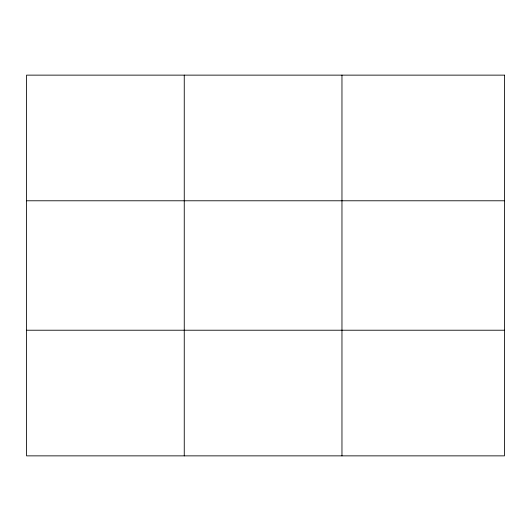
<?xml version="1.0" encoding="UTF-8"?>
<svg xmlns="http://www.w3.org/2000/svg" width="531" height="531" viewBox="0 0 531 531"><rect width="100%" height="100%" fill="white"/><g stroke="black" fill="none" stroke-linecap="round" stroke-linejoin="round"><path stroke-width="0.8" d="M184.257 75.136L184.257 455.863M341.964 75.136L341.964 455.863M26.55 200.778L504.45 200.778M26.55 330.222L504.45 330.222M504.45 75.136L504.45 455.863L26.55 455.863L26.55 75.136L504.45 75.136"/></g></svg>
